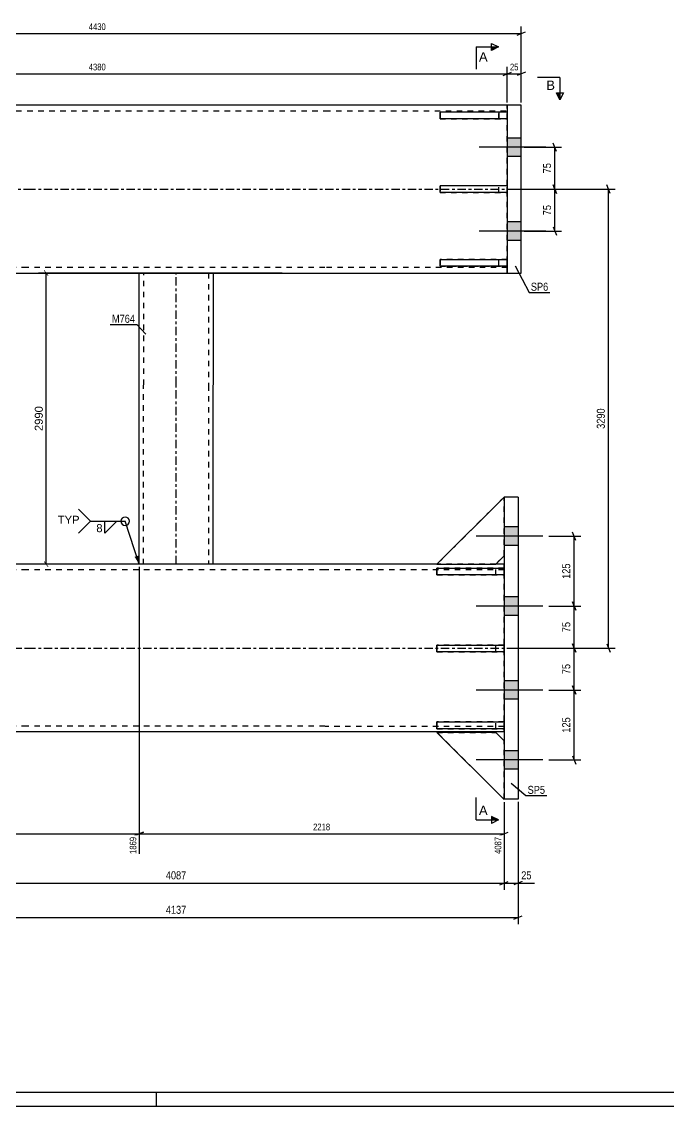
# Model space of a CAD drawing. Header units: millimetres. Extents: x 0 to 841, y 0 to 594.
# Drawn here: x 162.8 to 394.1, y 0 to 387.9 of the extents above; entities that cross this region are included whole.
import ezdxf

# ---------------------------------------------------------------- set-up
doc = ezdxf.new("R2010")
doc.units = ezdxf.units.MM
doc.linetypes.add('DXK_LINE_DOT2', pattern=[3.9198, 1.9599, -1.9599])
doc.linetypes.add('DXK_LINE_DOT3', pattern=[5.9187, 2.979, -0.9799, 0.9799, -0.9799])
doc.styles.add('Arial', font='arial.ttf', dxfattribs={"height": 0.2})
doc.styles.add('Arial Narrow', font='ARIALN.TTF', dxfattribs={"height": 0.2})

# ---------------------------------------------------------------- blocks, each defined once
blk = doc.blocks.new('Unknown-122567103-1134')
at = {"color": 5, "linetype": 'Continuous'}
for p, q in [((5, 5), (836, 5)), ((211, 0), (211, 5)), ((0, 0), (841, 0))]:
    blk.add_line(p, q, dxfattribs=at)
blk = doc.blocks.new('Part-122567103-2838 - 2769')
at = {"color": 2, "linetype": 'Continuous'}
for p, q in [((341.46, 357.99), (336.46, 357.99)), ((336.46, 357.99), (336.46, 297.99)), ((341.46, 297.99), (341.46, 357.99)), ((336.46, 297.99), (341.46, 297.99))]:
    blk.add_line(p, q, dxfattribs=at)
blk = doc.blocks.new('Part-122567103-2843 - 2769')
at = {"color": 2, "linetype": 'Continuous'}
for p, q in [((340.34, 217.88), (335.34, 217.88)), ((335.34, 217.88), (335.34, 109.88)), ((340.34, 217.88), (340.34, 109.88)), ((340.34, 109.88), (335.34, 109.88))]:
    blk.add_line(p, q, dxfattribs=at)
blk = doc.blocks.new('Part-122567103-2780 - 2769')
at = {"color": 2, "linetype": 'Continuous'}
for p, q in [((164.74, 357.99), (43.26, 357.99)), ((271.24, 357.99), (164.84, 357.99)), ((336.46, 357.99), (271.34, 357.99)), ((43.26, 297.99), (164.74, 297.99)), ((164.84, 297.99), (271.24, 297.99)), ((271.34, 297.99), (336.46, 297.99))]:
    blk.add_line(p, q, dxfattribs=at)
at = {"color": 7, "linetype": 'DXK_LINE_DOT2'}
for p, q in [((43.26, 357.99), (43.26, 297.99)), ((336.46, 297.99), (336.46, 357.99)), ((43.26, 355.99), (164.74, 355.99)), ((164.84, 355.99), (271.24, 355.99)), ((271.34, 355.99), (336.46, 355.99)), ((164.74, 299.99), (43.26, 299.99)), ((271.24, 299.99), (164.84, 299.99)), ((336.46, 299.99), (271.34, 299.99))]:
    blk.add_line(p, q, dxfattribs=at)
at = {"color": 7, "linetype": 'DXK_LINE_DOT3'}
for p, q in [((33.26, 327.99), (164.74, 327.99)), ((164.84, 327.99), (271.24, 327.99)), ((271.34, 327.99), (346.46, 327.99))]:
    blk.add_line(p, q, dxfattribs=at)
blk = doc.blocks.new('Part-122567103-2855 - 2769')
at = {"color": 7, "linetype": 'DXK_LINE_DOT2'}
for p, q in [((335.34, 217.88), (311.34, 193.88)), ((335.34, 196.88), (335.34, 217.88)), ((332.34, 193.88), (335.34, 196.88)), ((311.34, 193.88), (332.34, 193.88))]:
    blk.add_line(p, q, dxfattribs=at)
blk = doc.blocks.new('Part-122567103-2785 - 2769')
at = {"color": 2, "linetype": 'Continuous'}
for p, q in [((103.74, 193.89), (100.74, 193.89)), ((164.74, 193.89), (124.74, 193.89)), ((271.24, 193.89), (164.84, 193.89)), ((311.34, 193.88), (271.34, 193.88)), ((335.34, 193.88), (332.34, 193.88)), ((164.74, 133.89), (100.74, 133.89)), ((271.24, 133.89), (164.84, 133.89)), ((335.34, 133.88), (271.34, 133.88))]:
    blk.add_line(p, q, dxfattribs=at)
at = {"color": 7, "linetype": 'DXK_LINE_DOT2'}
for p, q in [((100.74, 133.89), (100.74, 193.89)), ((164.74, 191.89), (100.74, 191.89)), ((124.74, 193.89), (103.74, 193.89)), ((271.24, 191.89), (164.84, 191.89)), ((335.34, 191.88), (271.34, 191.88)), ((332.34, 193.88), (311.34, 193.88)), ((335.34, 133.88), (335.34, 193.88)), ((164.74, 135.89), (100.74, 135.89)), ((271.24, 135.89), (164.84, 135.89)), ((335.34, 135.88), (271.34, 135.88))]:
    blk.add_line(p, q, dxfattribs=at)
at = {"color": 7, "linetype": 'DXK_LINE_DOT3'}
for p, q in [((100.74, 163.89), (164.74, 163.89)), ((164.84, 163.89), (271.24, 163.89)), ((271.34, 163.88), (335.34, 163.88))]:
    blk.add_line(p, q, dxfattribs=at)
blk = doc.blocks.new('Bolt-122567103-2786 - 2769')
at = {"linetype": 'Continuous'}
for points in [[(335.34, 207.18), (335.34, 200.58), (340.34, 200.58), (340.34, 207.18)], [(335.34, 207.18), (335.34, 200.58), (340.34, 200.58), (340.34, 207.18)], [(335.34, 207.18), (335.34, 200.58), (340.34, 200.58), (340.34, 207.18)], [(335.34, 182.18), (335.34, 175.58), (340.34, 175.58), (340.34, 182.18)], [(335.34, 182.18), (335.34, 175.58), (340.34, 175.58), (340.34, 182.18)], [(335.34, 152.18), (335.34, 145.58), (340.34, 145.58), (340.34, 152.18)], [(335.34, 152.18), (335.34, 145.58), (340.34, 145.58), (340.34, 152.18)], [(335.34, 127.18), (335.34, 120.58), (340.34, 120.58), (340.34, 127.18)], [(335.34, 127.18), (335.34, 120.58), (340.34, 120.58), (340.34, 127.18)], [(335.34, 127.18), (335.34, 120.58), (340.34, 120.58), (340.34, 127.18)]]:
    blk.add_hatch(color=1, dxfattribs=at).paths.add_polyline_path(points)
at = {"color": 1, "linetype": 'Continuous'}
for p, q in [((340.34, 207.18), (335.34, 207.18)), ((340.34, 207.18), (335.34, 207.18)), ((340.34, 207.18), (335.34, 207.18)), ((349.14, 203.88), (325.34, 203.88)), ((349.14, 203.88), (325.34, 203.88)), ((349.14, 203.88), (325.34, 203.88)), ((340.34, 200.58), (335.34, 200.58)), ((340.34, 200.58), (335.34, 200.58)), ((340.34, 200.58), (335.34, 200.58)), ((349.14, 178.88), (325.34, 178.88)), ((349.14, 178.88), (325.34, 178.88)), ((340.34, 182.18), (335.34, 182.18)), ((340.34, 182.18), (335.34, 182.18)), ((340.34, 175.58), (335.34, 175.58)), ((340.34, 175.58), (335.34, 175.58)), ((340.34, 152.18), (335.34, 152.18)), ((340.34, 152.18), (335.34, 152.18)), ((349.14, 148.88), (325.34, 148.88)), ((349.14, 148.88), (325.34, 148.88)), ((340.34, 145.58), (335.34, 145.58)), ((340.34, 145.58), (335.34, 145.58)), ((340.34, 127.18), (335.34, 127.18)), ((340.34, 127.18), (335.34, 127.18)), ((340.34, 127.18), (335.34, 127.18)), ((349.14, 123.88), (325.34, 123.88)), ((349.14, 123.88), (325.34, 123.88)), ((349.14, 123.88), (325.34, 123.88)), ((340.34, 120.58), (335.34, 120.58)), ((340.34, 120.58), (335.34, 120.58)), ((340.34, 120.58), (335.34, 120.58))]:
    blk.add_line(p, q, dxfattribs=at)
blk = doc.blocks.new('Part-122567103-2852 - 2769')
at = {"color": 7, "linetype": 'DXK_LINE_DOT2'}
for p, q in [((335.34, 137.44), (311.34, 137.44)), ((311.34, 137.44), (311.34, 135.04)), ((332.34, 135.04), (332.34, 137.44)), ((335.34, 135.04), (335.34, 137.44)), ((311.34, 135.04), (335.34, 135.04))]:
    blk.add_line(p, q, dxfattribs=at)
blk = doc.blocks.new('Bolt-122567103-2787 - 2769')
at = {"linetype": 'Continuous'}
for points in [[(336.46, 346.29), (336.46, 339.69), (341.46, 339.69), (341.46, 346.29)], [(336.46, 346.29), (336.46, 339.69), (341.46, 339.69), (341.46, 346.29)], [(336.46, 316.29), (336.46, 309.69), (341.46, 309.69), (341.46, 316.29)], [(336.46, 316.29), (336.46, 309.69), (341.46, 309.69), (341.46, 316.29)]]:
    blk.add_hatch(color=1, dxfattribs=at).paths.add_polyline_path(points)
at = {"color": 1, "linetype": 'Continuous'}
for p, q in [((341.46, 346.29), (336.46, 346.29)), ((341.46, 346.29), (336.46, 346.29)), ((350.26, 342.99), (326.46, 342.99)), ((350.26, 342.99), (326.46, 342.99)), ((341.46, 339.69), (336.46, 339.69)), ((341.46, 339.69), (336.46, 339.69)), ((341.46, 316.29), (336.46, 316.29)), ((341.46, 316.29), (336.46, 316.29)), ((350.26, 312.99), (326.46, 312.99)), ((350.26, 312.99), (326.46, 312.99)), ((341.46, 309.69), (336.46, 309.69)), ((341.46, 309.69), (336.46, 309.69))]:
    blk.add_line(p, q, dxfattribs=at)
blk = doc.blocks.new('Part-122567103-2851 - 2769')
at = {"color": 7, "linetype": 'DXK_LINE_DOT2'}
for p, q in [((335.34, 192.44), (311.34, 192.44)), ((311.34, 192.44), (311.34, 190.04)), ((332.34, 190.04), (332.34, 192.44)), ((335.34, 190.04), (335.34, 192.44)), ((311.34, 190.04), (335.34, 190.04))]:
    blk.add_line(p, q, dxfattribs=at)
blk = doc.blocks.new('Part-122567103-2848 - 2769')
at = {"color": 2, "linetype": 'Continuous'}
for p, q in [((204.85, 257.99), (204.85, 297.99)), ((231.25, 297.99), (231.25, 257.99)), ((204.84, 193.89), (204.84, 257.89)), ((231.24, 257.89), (231.24, 193.89))]:
    blk.add_line(p, q, dxfattribs=at)
at = {"color": 7, "linetype": 'DXK_LINE_DOT2'}
for p, q in [((204.85, 297.99), (231.25, 297.99)), ((206.45, 257.99), (206.45, 297.99)), ((229.65, 297.99), (229.65, 257.99)), ((206.44, 193.89), (206.44, 257.89)), ((229.64, 257.89), (229.64, 193.89)), ((231.24, 193.89), (204.84, 193.89))]:
    blk.add_line(p, q, dxfattribs=at)
at = {"color": 7, "linetype": 'DXK_LINE_DOT3'}
for p, q in [((218.05, 257.99), (218.05, 297.99)), ((218.04, 193.89), (218.04, 257.89))]:
    blk.add_line(p, q, dxfattribs=at)
blk = doc.blocks.new('Part-122567103-2811 - 2769')
at = {"color": 7, "linetype": 'DXK_LINE_DOT2'}
for p, q in [((336.46, 302.89), (312.46, 302.89)), ((312.46, 302.89), (312.46, 300.49)), ((333.46, 300.49), (333.46, 302.89)), ((336.46, 300.49), (336.46, 302.89)), ((312.46, 300.49), (336.46, 300.49))]:
    blk.add_line(p, q, dxfattribs=at)
blk = doc.blocks.new('Part-122567103-2812 - 2769')
at = {"color": 7, "linetype": 'DXK_LINE_DOT2'}
for p, q in [((336.46, 355.49), (312.46, 355.49)), ((312.46, 355.49), (312.46, 353.09)), ((312.46, 353.09), (336.46, 353.09)), ((333.46, 355.49), (333.46, 353.09)), ((336.46, 353.09), (336.46, 355.49))]:
    blk.add_line(p, q, dxfattribs=at)
blk = doc.blocks.new('Part-122567103-2813 - 2769')
at = {"color": 7, "linetype": 'DXK_LINE_DOT2'}
for p, q in [((336.46, 329.19), (312.46, 329.19)), ((312.46, 329.19), (312.46, 326.79)), ((312.46, 326.79), (336.46, 326.79)), ((333.46, 326.79), (333.46, 329.19)), ((336.46, 326.79), (336.46, 329.19))]:
    blk.add_line(p, q, dxfattribs=at)
blk = doc.blocks.new('Part-122567103-2814 - 2769')
at = {"color": 2, "linetype": 'Continuous'}
for p, q in [((312.46, 302.89), (336.46, 302.89)), ((312.46, 300.49), (312.46, 302.89)), ((336.46, 302.89), (336.46, 300.49)), ((336.46, 300.49), (312.46, 300.49))]:
    blk.add_line(p, q, dxfattribs=at)
at = {"color": 7, "linetype": 'DXK_LINE_DOT2'}
blk.add_line((333.46, 300.49), (333.46, 302.89), dxfattribs=at)
blk = doc.blocks.new('Part-122567103-2815 - 2769')
at = {"color": 2, "linetype": 'Continuous'}
for p, q in [((336.46, 355.49), (312.46, 355.49)), ((312.46, 353.09), (312.46, 355.49)), ((336.46, 353.09), (312.46, 353.09)), ((336.46, 355.49), (336.46, 353.09))]:
    blk.add_line(p, q, dxfattribs=at)
at = {"color": 7, "linetype": 'DXK_LINE_DOT2'}
blk.add_line((333.46, 353.09), (333.46, 355.49), dxfattribs=at)
blk = doc.blocks.new('Part-122567103-2816 - 2769')
at = {"color": 2, "linetype": 'Continuous'}
for p, q in [((336.46, 329.19), (312.46, 329.19)), ((312.46, 326.79), (312.46, 329.19)), ((336.46, 326.79), (312.46, 326.79)), ((336.46, 329.19), (336.46, 326.79))]:
    blk.add_line(p, q, dxfattribs=at)
at = {"color": 7, "linetype": 'DXK_LINE_DOT2'}
blk.add_line((333.46, 326.79), (333.46, 329.19), dxfattribs=at)
blk = doc.blocks.new('Part-122567103-2822 - 2769')
at = {"color": 2, "linetype": 'Continuous'}
for p, q in [((311.34, 192.44), (335.34, 192.44)), ((311.34, 190.04), (311.34, 192.44)), ((335.34, 192.44), (335.34, 190.04)), ((335.34, 190.04), (311.34, 190.04))]:
    blk.add_line(p, q, dxfattribs=at)
at = {"color": 7, "linetype": 'DXK_LINE_DOT2'}
blk.add_line((332.34, 190.04), (332.34, 192.44), dxfattribs=at)
blk = doc.blocks.new('Part-122567103-2823 - 2769')
at = {"color": 2, "linetype": 'Continuous'}
for p, q in [((311.34, 164.94), (335.34, 164.94)), ((311.34, 162.54), (311.34, 164.94)), ((335.34, 164.94), (335.34, 162.54)), ((335.34, 162.54), (311.34, 162.54))]:
    blk.add_line(p, q, dxfattribs=at)
at = {"color": 7, "linetype": 'DXK_LINE_DOT2'}
blk.add_line((332.34, 162.54), (332.34, 164.94), dxfattribs=at)
blk = doc.blocks.new('Part-122567103-2849 - 2769')
at = {"color": 2, "linetype": 'Continuous'}
for p, q in [((311.34, 137.44), (335.34, 137.44)), ((311.34, 135.04), (311.34, 137.44)), ((335.34, 137.44), (335.34, 135.04)), ((335.34, 135.04), (311.34, 135.04))]:
    blk.add_line(p, q, dxfattribs=at)
at = {"color": 7, "linetype": 'DXK_LINE_DOT2'}
blk.add_line((332.34, 135.04), (332.34, 137.44), dxfattribs=at)
blk = doc.blocks.new('Part-122567103-2850 - 2769')
at = {"color": 7, "linetype": 'DXK_LINE_DOT2'}
for p, q in [((335.34, 164.94), (311.34, 164.94)), ((311.34, 164.94), (311.34, 162.54)), ((332.34, 162.54), (332.34, 164.94)), ((335.34, 162.54), (335.34, 164.94)), ((311.34, 162.54), (335.34, 162.54))]:
    blk.add_line(p, q, dxfattribs=at)
blk = doc.blocks.new('Part-122567103-2853 - 2769')
at = {"color": 7, "linetype": 'DXK_LINE_DOT2'}
for p, q in [((311.34, 133.74), (332.34, 133.74)), ((335.34, 109.74), (311.34, 133.74)), ((332.34, 133.74), (335.34, 130.74)), ((335.34, 130.74), (335.34, 109.74))]:
    blk.add_line(p, q, dxfattribs=at)
blk = doc.blocks.new('Part-122567103-2854 - 2769')
at = {"color": 2, "linetype": 'Continuous'}
for p, q in [((335.34, 109.74), (311.34, 133.74)), ((332.34, 133.74), (311.34, 133.74)), ((332.34, 133.74), (335.34, 130.74)), ((335.34, 109.88), (335.34, 109.74))]:
    blk.add_line(p, q, dxfattribs=at)
at = {"color": 7, "linetype": 'DXK_LINE_DOT2'}
blk.add_line((335.34, 109.88), (335.34, 130.74), dxfattribs=at)
blk = doc.blocks.new('Part-122567103-2856 - 2769')
at = {"color": 2, "linetype": 'Continuous'}
for p, q in [((335.34, 217.88), (311.34, 193.88)), ((332.34, 193.88), (335.34, 196.88)), ((311.34, 193.88), (332.34, 193.88))]:
    blk.add_line(p, q, dxfattribs=at)
at = {"color": 7, "linetype": 'DXK_LINE_DOT2'}
blk.add_line((335.34, 196.88), (335.34, 217.88), dxfattribs=at)
blk = doc.blocks.new('StraightDimension-122567103-3881 - 2769')
at = {"color": 7, "linetype": 'Continuous'}
for p, q in [((351.34, 148.88), (362.74, 148.88)), ((360.94, 147.38), (359.74, 150.38)), ((360.34, 123.88), (360.34, 148.88)), ((359.74, 125.38), (360.94, 122.38)), ((351.34, 123.88), (362.74, 123.88))]:
    blk.add_line(p, q, dxfattribs=at)
at = {"color": 0}
blk.add_wipeout([(359.59, 139.72), (355.39, 139.72), (355.39, 133.04), (359.59, 133.04)], dxfattribs=at)
at = {"color": 3, "style": 'Arial Narrow'}
blk.add_text('125', height=2.863, rotation=90.0002, dxfattribs=at).set_placement((358.99, 133.64))
blk = doc.blocks.new('StraightDimension-122567103-3880 - 2769')
at = {"color": 7, "linetype": 'Continuous'}
for p, q in [((336.34, 163.88), (362.74, 163.88)), ((360.94, 162.38), (359.74, 165.38)), ((360.34, 148.88), (360.34, 163.88)), ((351.34, 148.88), (362.74, 148.88)), ((359.74, 150.38), (360.94, 147.38))]:
    blk.add_line(p, q, dxfattribs=at)
at = {"color": 0}
blk.add_wipeout([(359.59, 158.81), (355.39, 158.81), (355.39, 153.95), (359.59, 153.95)], dxfattribs=at)
at = {"color": 3, "style": 'Arial Narrow'}
blk.add_text('75', height=2.863, rotation=90.0002, dxfattribs=at).set_placement((358.99, 154.55))
blk = doc.blocks.new('StraightDimension-122567103-3877 - 2769')
at = {"color": 7, "linetype": 'Continuous'}
for p, q in [((351.34, 203.88), (362.74, 203.88)), ((360.94, 202.38), (359.74, 205.38)), ((360.34, 178.88), (360.34, 203.88)), ((351.34, 178.88), (362.74, 178.88)), ((359.74, 180.38), (360.94, 177.38))]:
    blk.add_line(p, q, dxfattribs=at)
at = {"color": 0}
blk.add_wipeout([(359.59, 194.72), (355.39, 194.72), (355.39, 188.04), (359.59, 188.04)], dxfattribs=at)
at = {"color": 3, "style": 'Arial Narrow'}
blk.add_text('125', height=2.863, rotation=90.0002, dxfattribs=at).set_placement((358.99, 188.64))
blk = doc.blocks.new('StraightDimension-122567103-2872 - 2769')
at = {"color": 7, "linetype": 'Continuous'}
for p, q in [((95.74, 108.89), (95.74, 65.1)), ((340.34, 108.88), (340.34, 65.1)), ((97.24, 68.1), (94.24, 66.9)), ((95.74, 67.5), (340.34, 67.5)), ((338.84, 66.9), (341.84, 68.1))]:
    blk.add_line(p, q, dxfattribs=at)
at = {"color": 0}
blk.add_wipeout([(222.29, 68.25), (222.29, 72.45), (213.78, 72.45), (213.78, 68.25)], dxfattribs=at)
at = {"color": 3, "style": 'Arial Narrow'}
blk.add_text('4137', height=2.863, dxfattribs=at).set_placement((214.38, 68.85))
blk = doc.blocks.new('StraightDimension-122567103-2899 - 2769')
at = {"color": 7, "linetype": 'Continuous'}
for p, q in [((100.74, 108.76), (100.74, 77.43)), ((335.34, 108.74), (335.34, 77.43)), ((102.24, 80.43), (99.24, 79.23)), ((100.74, 79.83), (335.34, 79.83)), ((333.84, 79.23), (336.84, 80.43))]:
    blk.add_line(p, q, dxfattribs=at)
at = {"color": 0}
blk.add_wipeout([(222.29, 80.58), (222.29, 84.78), (213.78, 84.78), (213.78, 80.58)], dxfattribs=at)
at = {"color": 3, "style": 'Arial Narrow'}
blk.add_text('4087', height=2.863, dxfattribs=at).set_placement((214.38, 81.18))
blk = doc.blocks.new('StraightDimension-122567103-2921 - 2769')
at = {"color": 7, "linetype": 'Continuous'}
for p, q in [((335.34, 108.74), (335.34, 77.43)), ((340.34, 108.88), (340.34, 77.43)), ((333.84, 79.23), (336.84, 80.43)), ((335.34, 79.83), (340.34, 79.83)), ((341.84, 80.43), (338.84, 79.23))]:
    blk.add_line(p, q, dxfattribs=at)
at = {"color": 0}
blk.add_wipeout([(345.72, 80.58), (345.72, 84.78), (340.86, 84.78), (340.86, 80.58)], dxfattribs=at)
at = {"color": 7, "linetype": 'Continuous'}
blk.add_line((340.34, 79.83), (346.24, 79.83), dxfattribs=at)
blk.add_line((340.34, 79.83), (346.24, 79.83), dxfattribs=at)
at = {"color": 3, "style": 'Arial Narrow'}
blk.add_text('25', height=2.863, dxfattribs=at).set_placement((341.46, 81.18))
blk = doc.blocks.new('StraightDimension-122567103-2980 - 2769')
at = {"color": 7, "linetype": 'Continuous'}
for p, q in [((39.76, 384.24), (36.76, 383.04)), ((38.26, 358.99), (38.26, 386.14)), ((339.96, 383.04), (342.96, 384.24)), ((341.46, 358.99), (341.46, 386.14)), ((38.26, 383.64), (341.46, 383.64))]:
    blk.add_line(p, q, dxfattribs=at)
at = {"color": 0}
blk.add_wipeout([(193.41, 384.39), (193.41, 387.89), (186.31, 387.89), (186.31, 384.39)], dxfattribs=at)
at = {"color": 3, "style": 'Arial Narrow'}
blk.add_text('4430', height=2.386, dxfattribs=at).set_placement((186.81, 384.89))
blk = doc.blocks.new('StraightDimension-122567103-2999 - 2769')
at = {"color": 7, "linetype": 'Continuous'}
for p, q in [((44.76, 369.84), (41.76, 368.64)), ((43.26, 358.99), (43.26, 371.74)), ((43.26, 369.24), (336.46, 369.24)), ((334.96, 368.64), (337.96, 369.84)), ((336.46, 358.99), (336.46, 371.74))]:
    blk.add_line(p, q, dxfattribs=at)
at = {"color": 0}
blk.add_wipeout([(193.41, 369.99), (193.41, 373.49), (186.31, 373.49), (186.31, 369.99)], dxfattribs=at)
at = {"color": 3, "style": 'Arial Narrow'}
blk.add_text('4380', height=2.386, dxfattribs=at).set_placement((186.81, 370.49))
blk = doc.blocks.new('StraightDimension-122567103-3005 - 2769')
at = {"color": 7, "linetype": 'Continuous'}
for p, q in [((334.96, 368.64), (337.96, 369.84)), ((336.46, 358.99), (336.46, 371.74)), ((336.46, 369.24), (341.46, 369.24)), ((342.96, 369.84), (339.96, 368.64)), ((341.46, 358.99), (341.46, 371.74))]:
    blk.add_line(p, q, dxfattribs=at)
at = {"color": 0}
blk.add_wipeout([(340.99, 369.99), (340.99, 373.49), (336.94, 373.49), (336.94, 369.99)], dxfattribs=at)
at = {"color": 3, "style": 'Arial Narrow'}
blk.add_text('25', height=2.386, dxfattribs=at).set_placement((337.44, 370.49))
blk = doc.blocks.new('StraightDimension-122567103-3033 - 2769')
at = {"linetype": 'Continuous'}
for points in [[(170.75, 298.89), (170.9, 299.09), (172.4, 297.09), (172.25, 296.89)], [(172.4, 192.99), (172.25, 192.79), (170.75, 194.79), (170.9, 194.99)]]:
    blk.add_hatch(color=7, dxfattribs=at).paths.add_polyline_path(points)
at = {"color": 7, "linetype": 'Continuous'}
for p, q in [((255.98, 297.99), (168.87, 297.99)), ((171.57, 193.89), (171.57, 297.99)), ((203.84, 193.89), (168.87, 193.89))]:
    blk.add_line(p, q, dxfattribs=at)
at = {"color": 0}
blk.add_wipeout([(170.97, 250.99), (166.77, 250.99), (166.77, 240.89), (170.97, 240.89)], dxfattribs=at)
at = {"color": 3, "style": 'Arial'}
blk.add_text('2990', height=2.865, rotation=90.0002, dxfattribs=at).set_placement((170.37, 241.49))
blk = doc.blocks.new('StraightDimension-122567103-3105 - 2769')
at = {"color": 7, "linetype": 'Continuous'}
for p, q in [((342.46, 342.99), (355.86, 342.99)), ((354.06, 341.49), (352.86, 344.49)), ((353.46, 327.99), (353.46, 342.99)), ((337.46, 327.99), (355.86, 327.99)), ((352.86, 329.49), (354.06, 326.49))]:
    blk.add_line(p, q, dxfattribs=at)
at = {"color": 0}
blk.add_wipeout([(352.71, 337.92), (348.51, 337.92), (348.51, 333.06), (352.71, 333.06)], dxfattribs=at)
at = {"color": 3, "style": 'Arial Narrow'}
blk.add_text('75', height=2.863, rotation=90.0002, dxfattribs=at).set_placement((352.11, 333.66))
blk = doc.blocks.new('StraightDimension-122567103-3114 - 2769')
at = {"color": 7, "linetype": 'Continuous'}
for p, q in [((337.46, 327.99), (355.86, 327.99)), ((354.06, 326.49), (352.86, 329.49)), ((353.46, 312.99), (353.46, 327.99)), ((352.86, 314.49), (354.06, 311.49)), ((342.46, 312.99), (355.86, 312.99))]:
    blk.add_line(p, q, dxfattribs=at)
at = {"color": 0}
blk.add_wipeout([(352.71, 322.92), (348.51, 322.92), (348.51, 318.06), (352.71, 318.06)], dxfattribs=at)
at = {"color": 3, "style": 'Arial Narrow'}
blk.add_text('75', height=2.863, rotation=90.0002, dxfattribs=at).set_placement((352.11, 318.66))
blk = doc.blocks.new('StraightDimension-122567103-3124 - 2769')
at = {"color": 7, "linetype": 'Continuous'}
for p, q in [((337.46, 327.99), (375.09, 327.99)), ((373.29, 326.49), (372.09, 329.49)), ((372.69, 163.88), (372.69, 327.99)), ((336.34, 163.88), (375.09, 163.88)), ((372.09, 165.38), (373.29, 162.38))]:
    blk.add_line(p, q, dxfattribs=at)
at = {"color": 0}
blk.add_wipeout([(371.94, 250.19), (367.74, 250.19), (367.74, 241.68), (371.94, 241.68)], dxfattribs=at)
at = {"color": 3, "style": 'Arial Narrow'}
blk.add_text('3290', height=2.863, rotation=90.0002, dxfattribs=at).set_placement((371.34, 242.28))
blk = doc.blocks.new('StraightDimension-122567103-3879 - 2769')
at = {"color": 7, "linetype": 'Continuous'}
for p, q in [((351.34, 178.88), (362.74, 178.88)), ((360.94, 177.38), (359.74, 180.38)), ((360.34, 163.88), (360.34, 178.88)), ((336.34, 163.88), (362.74, 163.88)), ((359.74, 165.38), (360.94, 162.38))]:
    blk.add_line(p, q, dxfattribs=at)
at = {"color": 0}
blk.add_wipeout([(359.59, 173.81), (355.39, 173.81), (355.39, 168.95), (359.59, 168.95)], dxfattribs=at)
at = {"color": 3, "style": 'Arial Narrow'}
blk.add_text('75', height=2.863, rotation=90.0002, dxfattribs=at).set_placement((358.99, 169.55))
blk = doc.blocks.new('StraightDimension-122567103-4459 - 2769')
at = {"color": 7, "linetype": 'Continuous'}
for p, q in [((204.84, 192.89), (204.84, 90.26)), ((335.34, 108.74), (335.34, 90.26)), ((206.34, 98.06), (203.34, 96.86)), ((204.84, 97.46), (335.34, 97.46)), ((333.84, 96.86), (336.84, 98.06))]:
    blk.add_line(p, q, dxfattribs=at)
at = {"color": 0}
blk.add_wipeout([(273.63, 98.21), (273.63, 101.71), (266.54, 101.71), (266.54, 98.21)], dxfattribs=at)
at = {"color": 0, "linetype": 'Continuous'}
blk.add_wipeout([(334.84, 96.86), (331.34, 96.86), (331.34, 89.76), (334.84, 89.76)], dxfattribs=at)
at = {"color": 3, "style": 'Arial Narrow'}
blk.add_text('2218', height=2.386, dxfattribs=at).set_placement((267.04, 98.71))
at = {"color": 3, "linetype": 'Continuous', "style": 'Arial Narrow'}
blk.add_text('4087', height=2.386, rotation=90.0002, dxfattribs=at).set_placement((334.34, 90.26))
blk = doc.blocks.new('StraightDimension-122567103-4460 - 2769')
at = {"color": 7, "linetype": 'Continuous'}
for p, q in [((204.84, 192.89), (204.84, 90.26)), ((100.74, 132.76), (100.74, 94.83)), ((102.24, 98.06), (99.24, 96.86)), ((100.74, 97.46), (204.84, 97.46)), ((203.34, 96.86), (206.34, 98.06))]:
    blk.add_line(p, q, dxfattribs=at)
at = {"color": 0}
blk.add_wipeout([(156.33, 98.21), (156.33, 101.71), (149.24, 101.71), (149.24, 98.21)], dxfattribs=at)
at = {"color": 0, "linetype": 'Continuous'}
for points in [[(100.24, 96.86), (96.74, 96.86), (96.74, 94.33), (100.24, 94.33)], [(204.34, 96.86), (200.84, 96.86), (200.84, 89.76), (204.34, 89.76)]]:
    blk.add_wipeout(points, dxfattribs=at)
at = {"color": 3, "style": 'Arial Narrow'}
blk.add_text('1869', height=2.386, dxfattribs=at).set_placement((149.74, 98.71))
at = {"color": 3, "linetype": 'Continuous', "style": 'Arial Narrow'}
for s, height, p in [('0', 2.39, (99.74, 94.83)), ('1869', 2.386, (203.84, 90.26))]:
    blk.add_text(s, height=height, rotation=90.0002, dxfattribs=at).set_placement(p)
blk = doc.blocks.new('SectionMark-122567103-3154 - 2769')
at = {"color": 0, "linetype": 'Continuous'}
for points in [[(329.45, 373.64), (329.45, 377.14), (326.34, 377.14), (326.34, 373.64)], [(329.45, 104.18), (329.45, 107.68), (326.34, 107.68), (326.34, 104.18)]]:
    blk.add_wipeout(points, dxfattribs=at)
at = {"linetype": 'Continuous'}
for points in [[(330.84, 377.64), (330.84, 378.89), (333.34, 378.89)], [(330.84, 102.43), (330.84, 103.68), (333.34, 102.43)]]:
    blk.add_hatch(color=6, dxfattribs=at).paths.add_polyline_path(points)
at = {"color": 6, "linetype": 'Continuous'}
for p, q in [((330.84, 377.64), (330.84, 380.14)), ((330.84, 380.14), (333.34, 378.89)), ((325.34, 378.89), (325.34, 370.89)), ((325.34, 378.89), (333.34, 378.89)), ((333.34, 378.89), (330.84, 377.64)), ((325.34, 102.43), (325.34, 110.43)), ((325.34, 102.43), (333.34, 102.43)), ((333.34, 102.43), (330.84, 103.68)), ((330.84, 103.68), (330.84, 101.18)), ((333.34, 102.43), (330.84, 101.18))]:
    blk.add_line(p, q, dxfattribs=at)
at = {"color": 3, "linetype": 'Continuous', "style": 'Arial'}
for p in [(326.34, 373.64), (326.34, 104.18)]:
    blk.add_text('A', height=3.34, dxfattribs=at).set_placement(p)
blk = doc.blocks.new('Mark-122567103-2834 - 2769')
at = {"color": 0}
blk.add_wipeout([(351.11, 291.67), (351.11, 294.67), (344.9, 294.67), (344.9, 291.67)], dxfattribs=at)
blk.add_wipeout([(351.11, 291.67), (351.11, 294.67), (344.9, 294.67), (344.9, 291.67)], dxfattribs=at)
at = {"color": 30, "linetype": 'Continuous'}
for p, q in [((339.26, 300.54), (344.3, 291.07)), ((344.3, 291.07), (351.71, 291.07))]:
    blk.add_line(p, q, dxfattribs=at)
at = {"color": 3, "style": 'Arial Narrow'}
blk.add_text('SP6', height=2.863, dxfattribs=at).set_placement((344.9, 291.67))
blk = doc.blocks.new('Mark-122567103-2839 - 2769')
at = {"color": 0}
blk.add_wipeout([(349.97, 111.74), (349.97, 114.74), (343.76, 114.74), (343.76, 111.74)], dxfattribs=at)
blk.add_wipeout([(349.97, 111.74), (349.97, 114.74), (343.76, 114.74), (343.76, 111.74)], dxfattribs=at)
at = {"color": 30, "linetype": 'Continuous'}
for p, q in [((337.84, 115.57), (343.16, 111.14)), ((343.16, 111.14), (350.57, 111.14))]:
    blk.add_line(p, q, dxfattribs=at)
at = {"color": 3, "style": 'Arial Narrow'}
blk.add_text('SP5', height=2.863, dxfattribs=at).set_placement((343.76, 111.74))
blk = doc.blocks.new('Mark-122567103-2844 - 2769')
at = {"color": 0}
blk.add_wipeout([(203.35, 280.22), (203.35, 283.22), (195.12, 283.22), (195.12, 280.22)], dxfattribs=at)
blk.add_wipeout([(203.35, 280.22), (203.35, 283.22), (195.12, 283.22), (195.12, 280.22)], dxfattribs=at)
at = {"color": 30, "linetype": 'Continuous'}
for p in [(194.52, 279.62), (207.27, 276.12)]:
    blk.add_line(p, (203.95, 279.62), dxfattribs=at)
at = {"color": 3, "style": 'Arial Narrow'}
blk.add_text('M764', height=2.863, dxfattribs=at).set_placement((195.12, 280.22))
blk = doc.blocks.new('SectionMark-122567103-3156 - 2769')
at = {"color": 0, "linetype": 'Continuous'}
for points in [[(29.11, 363.49), (29.11, 366.99), (26, 366.99), (26, 363.49)], [(353.53, 363.49), (353.53, 366.99), (350.42, 366.99), (350.42, 363.49)]]:
    blk.add_wipeout(points, dxfattribs=at)
at = {"linetype": 'Continuous'}
for points in [[(24.25, 362.49), (25.5, 362.49), (24.25, 359.99)], [(354.03, 362.49), (355.28, 362.49), (355.28, 359.99)]]:
    blk.add_hatch(color=6, dxfattribs=at).paths.add_polyline_path(points)
at = {"color": 6, "linetype": 'Continuous'}
for p, q in [((24.25, 367.99), (32.25, 367.99)), ((24.25, 367.99), (24.25, 359.99)), ((355.28, 367.99), (347.28, 367.99)), ((355.28, 367.99), (355.28, 359.99)), ((24.25, 359.99), (23, 362.49)), ((25.5, 362.49), (23, 362.49)), ((24.25, 359.99), (25.5, 362.49)), ((354.03, 362.49), (356.53, 362.49)), ((355.28, 359.99), (354.03, 362.49)), ((356.53, 362.49), (355.28, 359.99))]:
    blk.add_line(p, q, dxfattribs=at)
at = {"color": 3, "linetype": 'Continuous', "style": 'Arial'}
for p in [(26, 363.49), (350.42, 363.49)]:
    blk.add_text('B', height=3.34, dxfattribs=at).set_placement(p)
blk = doc.blocks.new('WeldMark-122567103-3158 - 2769')
at = {"linetype": 'Continuous'}
blk.add_hatch(color=30, dxfattribs=at).paths.add_polyline_path([(204.62, 196.97), (204.84, 193.89), (203.2, 196.51)])
at = {"color": 30, "linetype": 'Continuous'}
blk.add_line((204.84, 193.89), (199.84, 209.23), dxfattribs=at)
at = {"color": 3, "linetype": 'Continuous'}
for start, end in [(90, 270), (270, 90)]:
    blk.add_arc((199.84, 209.23), 1.5, start, end, dxfattribs=at)
at = {"color": 0}
blk.add_wipeout([(191.94, 205.13), (191.94, 208.53), (189.32, 208.53), (189.32, 205.13)], dxfattribs=at)
at = {"color": 3, "linetype": 'Continuous'}
for p, q in [((187.42, 209.23), (183.13, 213.51)), ((187.42, 209.23), (183.13, 204.94)), ((192.6, 209.23), (196.88, 209.23)), ((196.88, 209.23), (192.6, 204.94)), ((192.6, 204.94), (192.6, 209.23))]:
    blk.add_line(p, q, dxfattribs=at)
at = {"color": 30, "linetype": 'Continuous'}
blk.add_line((187.42, 209.23), (199.84, 209.23), dxfattribs=at)
at = {"color": 3, "style": 'Arial'}
blk.add_text('8', height=2.87, dxfattribs=at).set_placement((189.52, 205.33))
at = {"color": 0, "linetype": 'Continuous'}
blk.add_wipeout([(183.52, 208.33), (183.52, 211.33), (175.74, 211.33), (175.74, 208.33)], dxfattribs=at)
blk.add_wipeout([(183.52, 208.33), (183.52, 211.33), (175.74, 211.33), (175.74, 208.33)], dxfattribs=at)
at = {"color": 3, "linetype": 'Continuous', "style": 'Arial'}
blk.add_text('TYP', height=2.865, dxfattribs=at).set_placement((175.74, 208.33))

msp = doc.modelspace()

# ---------------------------------------------------------------- block references
for name in ['Unknown-122567103-1134', 'Part-122567103-2780 - 2769', 'Part-122567103-2838 - 2769', 'Part-122567103-2812 - 2769', 'Part-122567103-2815 - 2769', 'Bolt-122567103-2787 - 2769', 'Part-122567103-2813 - 2769', 'Part-122567103-2816 - 2769', 'Part-122567103-2811 - 2769', 'Part-122567103-2814 - 2769', 'Part-122567103-2848 - 2769', 'Part-122567103-2855 - 2769', 'Part-122567103-2856 - 2769', 'Part-122567103-2843 - 2769', 'Bolt-122567103-2786 - 2769', 'Part-122567103-2785 - 2769', 'Part-122567103-2851 - 2769', 'Part-122567103-2822 - 2769', 'Part-122567103-2823 - 2769', 'Part-122567103-2850 - 2769', 'Part-122567103-2852 - 2769', 'Part-122567103-2849 - 2769', 'Part-122567103-2853 - 2769', 'Part-122567103-2854 - 2769']:
    msp.add_blockref(name, (0, 0))

# ---------------------------------------------------------------- next in the draw order: block references
for name in ['StraightDimension-122567103-2980 - 2769', 'StraightDimension-122567103-3105 - 2769', 'StraightDimension-122567103-3033 - 2769', 'StraightDimension-122567103-3877 - 2769', 'StraightDimension-122567103-3881 - 2769', 'StraightDimension-122567103-2872 - 2769']:
    msp.add_blockref(name, (0, 0))

# ---------------------------------------------------------------- next in the draw order: block references
for name in ['StraightDimension-122567103-2999 - 2769', 'StraightDimension-122567103-3114 - 2769', 'Mark-122567103-2844 - 2769', 'StraightDimension-122567103-3880 - 2769', 'StraightDimension-122567103-2899 - 2769']:
    msp.add_blockref(name, (0, 0))

# ---------------------------------------------------------------- next in the draw order: block references
for name in ['StraightDimension-122567103-3005 - 2769', 'StraightDimension-122567103-3124 - 2769', 'StraightDimension-122567103-2921 - 2769']:
    msp.add_blockref(name, (0, 0))

# ---------------------------------------------------------------- next in the draw order: block references
for name in ['Mark-122567103-2834 - 2769', 'StraightDimension-122567103-3879 - 2769']:
    msp.add_blockref(name, (0, 0))

# ---------------------------------------------------------------- next in the draw order: block references
msp.add_blockref('StraightDimension-122567103-4459 - 2769', (0, 0))

# ---------------------------------------------------------------- next in the draw order: block references
for name in ['SectionMark-122567103-3154 - 2769', 'StraightDimension-122567103-4460 - 2769', 'Mark-122567103-2839 - 2769']:
    msp.add_blockref(name, (0, 0))

# ---------------------------------------------------------------- next in the draw order: block references
for name in ['SectionMark-122567103-3156 - 2769', 'WeldMark-122567103-3158 - 2769']:
    msp.add_blockref(name, (0, 0))

doc.saveas('drawing.dxf')
